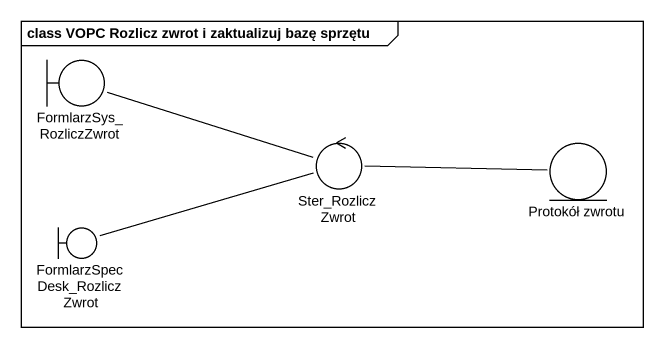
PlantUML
@startuml
mainframe class VOPC Rozlicz zwrot i zaktualizuj bazę sprzętu
boundary FormlarzSys_RozliczZwrot
control Ster_RozliczZwrot
entity "Protokół zwrotu" as Protokół_zwrotu
boundary "FormlarzSpecDesk_RozliczZwrot" as FormlarzSpecDesk
Ster_RozliczZwrot -left- FormlarzSys_RozliczZwrot
Ster_RozliczZwrot -left- FormlarzSpecDesk
Protokół_zwrotu -left- Ster_RozliczZwrot
@enduml
